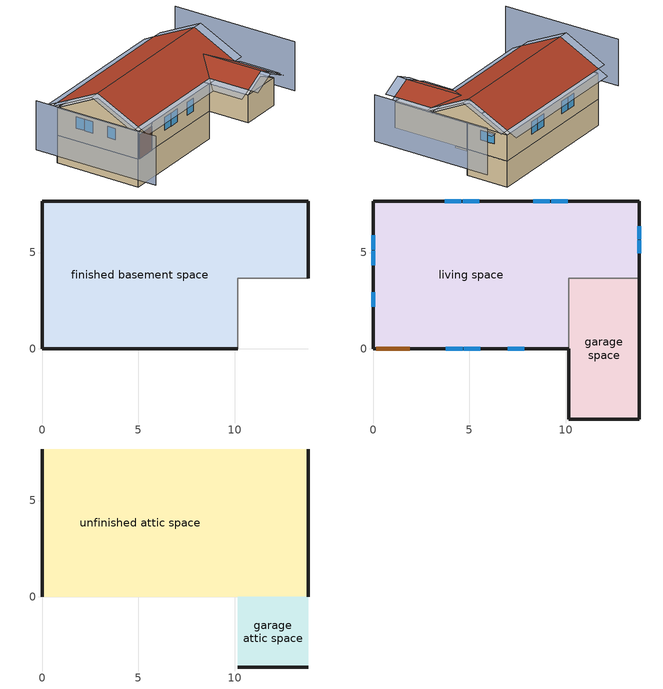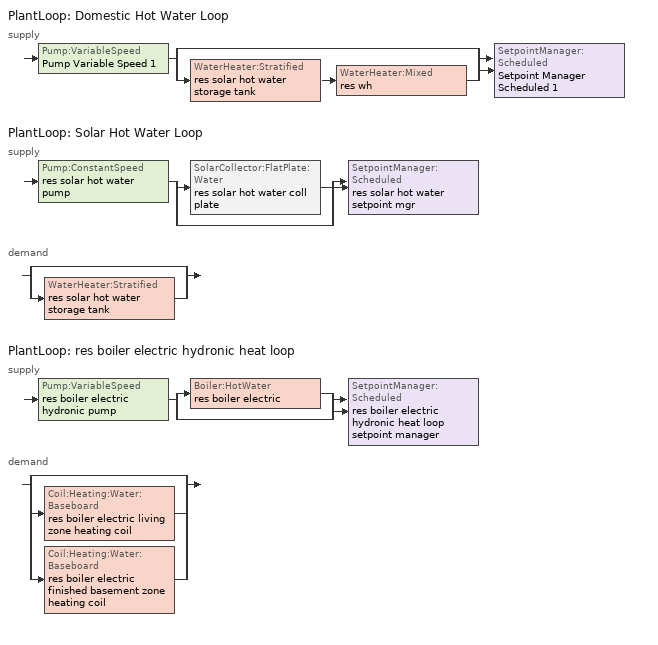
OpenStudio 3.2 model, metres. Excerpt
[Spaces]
finished basement space
 floor foundation (FloorFndGrndFinB): 0,0 0,7.68 13.83,7.68 13.83,3.66 10.17,3.66 10.17,0 z-2.44
 wall foundation (WallFndGrndFinB): 13.83,3.66 13.83,7.68 0,7.68 0,0 10.17,0 z-2.44:0
 wall adiabatic (WallFndGrndFinB): 10.17,0 10.17,3.66 13.83,3.66 z-2.44:0
garage space
 floor foundation (FloorFndGrndUnfinSlab): 10.17,-3.66 10.17,3.66 13.83,3.66 13.83,-3.66 z0
 wall outside (WallExtUninsUnfin): 10.17,0 10.17,-3.66 13.83,-3.66 13.83,3.66 z0:2.44
 wall to living space (WallIntFinInsUnfin Reversed): 13.83,3.66 10.17,3.66 10.17,0 z0:2.44
living space
 floor to finished basement space (FloorFinUninsFin): 0,0 0,7.68 13.83,7.68 13.83,3.66 10.17,3.66 10.17,0 z0
 wall outside (WallExtInsFin): 13.83,3.66 13.83,7.68 0,7.68 0,0 0.13,0 1.92,0 10.17,0 z0:2.44
 window (WindowConstruction): 3.78,0 4.64,0 / 4.7,0 5.56,0 / 6.99,0 7.85,0 z0.98:2.13; 10.12,7.68 9.25,7.68 / 9.19,7.68 8.32,7.68 / 5.51,7.68 4.64,7.68 / 4.58,7.68 3.71,7.68 z0.97:2.13; 0,5.9 0,5.15 / 0,5.09 0,4.34 / 0,2.94 0,2.19 z1.13:2.13; 13.83,4.98 13.83,5.64 / 13.83,5.7 13.83,6.37 z1.25:2.13
 door (Door): 0.15,0 1.89,0 z0:2.13
unfinished attic space
 floor to garage space (FloorUnfinUninsUnfin): 13.83,3.66 13.83,0 10.17,0 10.17,3.66 z2.44
 floor to living space (FloorFinInsUnfinAttic): 13.83,7.68 13.83,3.66 10.17,3.66 10.17,0 0,0 0,7.68 z2.44
 wall outside (WallExtUninsUnfin): 0,3.84,4.36 0,7.68,2.44 0,0,2.44; 13.83,3.84,4.36 13.83,0,2.44 13.83,7.68,2.44
 roof outside (RoofUnfinInsExt): 0,3.84,4.82 13.83,3.84,4.82 13.83,7.68,2.9 0,7.68,2.9; 0,3.84,4.82 0,0,2.9 10.17,0,2.9 12,1.83,3.81 13.83,0,2.9 13.83,3.84,4.82
garage attic space
 floor to garage space (FloorUnfinUninsUnfin): 10.17,-3.66 10.17,0 13.83,0 13.83,-3.66 z2.44
 wall outside (WallExtUninsUnfin): 10.17,-3.66,2.44 13.83,-3.66,2.44 12,-3.66,3.35
 roof outside (RoofUnfinUninsExt): 10.17,0,2.9 10.17,-3.66,2.9 12,-3.66,3.81 12,1.83,3.81; 13.83,0,2.9 12,1.83,3.81 12,-3.66,3.81 13.83,-3.66,2.9
shading: -3.05,7.68 -3.05,-3.66 / 16.88,-3.66 16.88,7.68 z0:4.36; -0.91,3.84,4.82 -0.91,0,2.9 0,0,2.9 0,3.84,4.82; 0,-0.91,2.44 10.17,-0.91,2.44 10.17,0,2.9 0,0,2.9; 14.75,0,2.9 14.75,3.84,4.82 13.83,3.84,4.82 13.83,0,2.9; 14.75,-3.66,2.44 14.75,0,2.44 13.83,0,2.9 13.83,-3.66,2.9; 12,-4.57,3.81 13.83,-4.57,2.9 13.83,-3.66,2.9 12,-3.66,3.81; -0.91,7.68,2.9 -0.91,3.84,4.82 0,3.84,4.82 0,7.68,2.9; 14.75,3.84,4.82 14.75,7.68,2.9 13.83,7.68,2.9 13.83,3.84,4.82; 13.83,8.6,2.44 0,8.6,2.44 0,7.68,2.9 13.83,7.68,2.9; 9.26,0,2.44 9.26,-3.66,2.44 10.17,-3.66,2.9 10.17,0,2.9; 10.17,-4.57,2.9 12,-4.57,3.81 12,-3.66,3.81 10.17,-3.66,2.9; 13.83,6.52 13.83,5.55 14.44,5.55 14.44,6.52 z2.29; 13.83,5.79 13.83,4.82 14.44,4.82 14.44,5.79 z2.29; 0,2.03 0,3.09 -0.61,3.09 -0.61,2.03 z2.29; 0,4.19 0,5.24 -0.61,5.24 -0.61,4.19 z2.29; 3.56,7.68 4.73,7.68 4.73,8.29 3.56,8.29 z2.29; 0,5 0,6.06 -0.61,6.06 -0.61,5 z2.29; 4.49,7.68 5.66,7.68 5.66,8.29 4.49,8.29 z2.29; 9.1,7.68 10.27,7.68 10.27,8.29 9.1,8.29 z2.29; 8.17,7.68 9.34,7.68 9.34,8.29 8.17,8.29 z2.29; 8.01,0 6.84,0 6.84,-0.61 8.01,-0.61 z2.29; 5.72,0 4.55,0 4.55,-0.61 5.72,-0.61 z2.29; 4.79,0 3.63,0 3.63,-0.61 4.79,-0.61 z2.29
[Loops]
PlantLoop 'Domestic Hot Water Loop'
 supply: Pump:VariableSpeed 'Pump Variable Speed 1' > split
  | bypass
  | WaterHeater:Stratified 'res solar hot water storage tank' > WaterHeater:Mixed 'res wh'
  join > SetpointManager:Scheduled 'Setpoint Manager Scheduled 1'
PlantLoop 'Solar Hot Water Loop'
 supply: Pump:ConstantSpeed 'res solar hot water pump' > split
  | SolarCollector:FlatPlate:Water 'res solar hot water coll plate'
  | bypass
  join > SetpointManager:Scheduled 'res solar hot water setpoint mgr'
 demand: split
  | bypass
  | WaterHeater:Stratified 'res solar hot water storage tank'
PlantLoop 'res boiler electric hydronic heat loop'
 supply: Pump:VariableSpeed 'res boiler electric hydronic pump' > split
  | Boiler:HotWater 'res boiler electric'
  | bypass
  join > SetpointManager:Scheduled 'res boiler electric hydronic heat loop setpoint manager'
 demand: split
  | bypass
  | Coil:Heating:Water:Baseboard 'res boiler electric living zone heating coil'
  | Coil:Heating:Water:Baseboard 'res boiler electric finished basement zone heating coil'
[Site]
Denver Intl Ap_CO_USA: Latitude {deg}=39.83; Longitude {deg}=-104.65; Time Zone {hr}=-7; Elevation {m}=1650; Terrain=Suburbs
[ClimateZones]
Climate Zone Institution Name 1=Building America; Climate Zone Document Year 1=0; Climate Zone Value 1=Cold
[Site:WaterMainsTemperature]
Calculation Method=Correlation; Annual Average Outdoor Air Temperature {C}=10.8753; Maximum Difference In Monthly Average Outdoor Air Temperatures {deltaC}=23.1524
[Site:GroundTemperature:Deep]
10.8753, 10.8753, 10.8753, 10.8753, 10.8753, 10.8753, 10.8753, 10.8753, 10.8753, 10.8753, 10.8753, 10.8753
[Building]
Building 1: North Axis {deg}=202.5; Standards Number of Stories=2; Standards Number of Above Ground Stories=1; Standards Building Type=singlefamilydetached; Standards Number of Living Units=1
[Material] Roughness=Rough
Name | Thickness {m} | Conductivity {W/m-K} | Density {kg/m3} | Specific Heat {J/kg-K} | Thermal Absorptance | Solar Absorptance | Visible Absorptance
Drywall 0.5 in. | 0.0127 | 0.160291 | 801 | 837.4 | 0.9 | 0.5 | 0.1
FloorUATrussandIns | 0.0889 | 0.0436674 | 50.7834 | 1165.1 | 0.9 | 0.5 | 0.9
FloorUAAdditionalCeilingIns | 0.12827 | 0.0411113 | 16.02 | 1046.75
Asphalt Shingles, Medium | 0.009525 | 0.162714 | 1121.4 | 1465.45 | 0.91 | 0.85 | 0.85
RoofSheathing | 0.01905 | 0.115458 | 512.64 | 1214.23 | 0.82 | 0.3 | 0.3
RoofUARoofIns | 0.18415 | 8.02397 | 37.0049 | 1207.88 | 0.91 | 0.85 | 0.91
FoundationExtVertIns | 0.051816 | 0.029427 | 32.04 | 1214.23
Concrete 8.0 in.; FootingMaterial | 0.2032 | 1.803125 | 2242.8 | 837.4 | 0.9
Concrete 4.0 in. | 0.1016 | 1.803125 | 2242.8 | 837.4 | 0.9
FloorFinStudAndAirFloor | 0.1397 | 0.557395 | 67.691 | 1210.98 | 0.9 | 0.5 | 0.9
Wood Floor | 0.015875 | 0.115458 | 544.68 | 1214.23
Floor Covering | 0.0127 | 0.0433444 | 54.468 | 1339.84 | 0.9 | 0.9
FloorFinStudAndAirFloor 1 | 0.1397 | 0.606274 | 67.691 | 1210.98 | 0.82 | 0.3 | 0.3
Vinyl, Light | 0.009525 | 0.089435 | 177.822 | 1046.75 | 0.9 | 0.3 | 0.3
WallSheathing | 0.0127 | 0.115458 | 512.64 | 1214.23 | 0.82 | 0.3 | 0.3
WallSplineLayerOuter | 0.0127 | 0.0451653 | 147.0636 | 1214.23 | 0.9 | 0.3 | 0.9
WallIns | 0.066675 | 0.0387697 | 107.0136 | 1214.23 | 0.9 | 0.3 | 0.9
WallIntSheathing | 0.011176 | 0.115458 | 512.64 | 1214.23 | 0.82 | 0.3 | 0.3
WallSplineLayerOuter 1 | 0.0127 | 0.0456522 | 147.0636 | 1214.23 | 0.82 | 0.3 | 0.82
WallIns 1 | 0.066675 | 0.0391876 | 107.0136 | 1214.23 | 0.82 | 0.3 | 0.82
WallStudAndCavity | 0.0889 | 0.393744 | 83.0341 | 1211.67 | 0.9 | 0.3 | 0.9
WallStudAndCavity 1 | 0.0889 | 0.397942 | 83.0341 | 1211.67 | 0.82 | 0.3 | 0.3
res furniture material finished basement space | 0.1524 | 0.115458 | 640.8 | 1214.23 | 0.9 | 0.6 | 0.1
DoorMaterial | 0.04445 | 0.0612267 | 512.64 | 1214.23 | 0.82 | 0.3 | 0.3
[Construction]
FloorFinInsUnfinAttic: Drywall 0.5 in., FloorUATrussandIns, FloorUAAdditionalCeilingIns
RoofUnfinInsExt; RoofUnfinUninsExt: Asphalt Shingles, Medium, RoofSheathing, RoofUARoofIns
WallFndGrndFinB: Concrete 8.0 in., Drywall 0.5 in.
FloorFndGrndFinB; FloorFndGrndUnfinSlab: Concrete 4.0 in.
FootingConstruction: FootingMaterial
FloorFinUninsFin: Drywall 0.5 in., FloorFinStudAndAirFloor, RoofSheathing, Wood Floor, Floor Covering
FloorUnfinUninsUnfin: FloorFinStudAndAirFloor 1, RoofSheathing
WallExtInsFin: Vinyl, Light, WallSheathing, WallSplineLayerOuter, WallIns, WallSplineLayerOuter, WallIntSheathing, Drywall 0.5 in.
WallIntFinInsUnfin Reversed: WallIntSheathing, WallSplineLayerOuter 1, WallIns 1, WallSplineLayerOuter 1, WallSheathing
WallExtUninsUnfin: Vinyl, Light, WallSheathing, WallStudAndCavity
WallIntFinUninsFin: WallStudAndCavity 1, Drywall 0.5 in.
res furniture construction finished basement space; res furniture construction living space; res furniture construction garage space: res furniture material finished basement space
WindowConstruction: WindowMaterial
Door: DoorMaterial
[WindowMaterial:Shade]
CoolingShade: Solar Transmittance=0.999; Solar Reflectance=0.00099; Visible Transmittance=0.999; Visible Reflectance=0.00099; Thermal Hemispherical Emissivity=1e-05; Thermal Transmittance=0.999; Thickness {m}=0.0001; Conductivity {W/m-K}=10000; Shade to Glass Distance {m}=0.001; Top Opening Multiplier=0; Bottom Opening Multiplier=0; Left-Side Opening Multiplier=0; Right-Side Opening Multiplier=0; Airflow Permeability=0
[WindowMaterial:SimpleGlazingSystem]
WindowMaterial: U-Factor {W/m2-K}=2.10086; Solar Heat Gain Coefficient=0.21
[ThermalZone] Use Ideal Air Loads=No
Name | Thermostat
living zone | living zone temperature setpoint
garage zone; unfinished attic zone
finished basement zone | finished basement zone temperature setpoint
[Sizing:Zone] Zone Cooling Design Supply Air Temperature Input Method=SupplyAirTemperature; Zone Cooling Design Supply Air Temperature {C}=14; Zone Cooling Design Supply Air Temperature Difference {deltaC}=11.11; Zone Heating Design Supply Air Temperature Input Method=SupplyAirTemperature; Zone Heating Design Supply Air Temperature {C}=40; Zone Heating Design Supply Air Temperature Difference {deltaC}=11.11; Zone Cooling Design Supply Air Humidity Ratio {kg-H2O/kg-air}=0.0085; Zone Heating Design Supply Air Humidity Ratio {kg-H2O/kg-air}=0.008; Cooling Design Air Flow Method=DesignDay; Heating Design Air Flow Method=DesignDay; Account for Dedicated Outdoor Air System=No; Dedicated Outdoor Air System Control Strategy=NeutralSupplyAir; Dedicated Outdoor Air Low Setpoint Temperature for Design {C}=autosize; Dedicated Outdoor Air High Setpoint Temperature for Design {C}=autosize
living zone; garage zone; unfinished attic zone; finished basement zone
[Zone equipment]
living zone: res boiler electric living zone convective water, res room ac zone ptac
finished basement zone: res boiler electric finished basement zone convective water, res room ac zone ptac 1
[Space]
Name | Space Type | Thermal Zone | Building Unit
garage space | Space Type 1 | garage zone
living space | Space Type 2 | living zone | unit 1
unfinished attic space | Space Type 3 | unfinished attic zone
finished basement space | Space Type 4 | finished basement zone | unit 1
garage attic space | Space Type 5 | garage zone
[SpaceType]
Name | Standards Space Type
Space Type 1 | garage
Space Type 2 | living
Space Type 3 | unfinished attic
Space Type 4 | finished basement
Space Type 5 | garage attic
[BuildingUnit]
unit 1: Building Unit Type=Residential
[External:File]
8760.csv: File=8760.csv
[People:Definition] Number of People Calculation Method=People; Number of People {people}=1.32; Fraction Radiant=0.319734; Sensible Heat Fraction=0.573; Carbon Dioxide Generation Rate {m3/s-W}=0; Enable ASHRAE 55 Comfort Warnings=No; Mean Radiant Temperature Calculation Type=ZoneAveraged
res occupants|finished basement space; res occupants|living space
[People] Number of People Schedule=occupants; Activity Level Schedule=res occupants activity schedule; Multiplier=1
Name | People Definition | Space or SpaceType
res occupants|finished basement space | res occupants|finished basement space | finished basement space
res occupants|living space | res occupants|living space | living space
[Foundation:Kiva] Wall Height Above Grade {m}=0.2032; Wall Depth Below Slab {m}=0.2032
Name | Exterior Vertical Insulation Material | Exterior Vertical Insulation Depth {m} | Footing Wall Construction
Foundation Kiva 1 | FoundationExtVertIns | 2.4384
Foundation Kiva 2 |  |  | FootingConstruction
[Foundation:Kiva:Settings]
Soil Conductivity {W/m-K}=1.731; Soil Density {kg/m3}=1842.3; Soil Specific Heat {J/kg-K}=418.7; Ground Solar Absorptivity=0.9; Ground Thermal Absorptivity=0.9; Ground Surface Roughness {m}=0.03; Far-Field Width {m}=40; Deep-Ground Boundary Condition=ZeroFlux; Deep-Ground Depth {m}=40; Minimum Cell Dimension {m}=0.02; Maximum Cell Growth Coefficient=1.5; Simulation Timestep=Hourly
[SurfaceProperty:ExposedFoundationPerimeter] Exposed Perimeter Calculation Method=TotalExposedPerimeter
Name | Total Exposed Perimeter {m}
Surface 20 | 35.7156
Surface 1 | 14.6304
[InternalMass:Definition] Design Level Calculation Method=SurfaceArea
Name | Construction | Surface Area {m2}
finished basement space Partition; living space Partition | WallIntFinUninsFin | 92.903
res furniture mass finished basement space | res furniture construction finished basement space | 37.1612
res furniture mass living space | res furniture construction living space | 37.1612
res furniture mass garage space | res furniture construction garage space | 2.67561
[InternalMass] Multiplier=1
Name | Internal Mass Definition | Space or SpaceType
finished basement space Partition | finished basement space Partition | finished basement space
living space Partition | living space Partition | living space
res furniture mass finished basement space | res furniture mass finished basement space | finished basement space
res furniture mass living space | res furniture mass living space | living space
res furniture mass garage space | res furniture mass garage space | garage space
[ShadingControl]
WindowShadingControl: Shading Type=InteriorShade; Shading Device Material=CoolingShade; Shading Control Type=OnIfScheduleAllows; Schedule=Window shading schedule; Shading Control Is Scheduled=Yes; Multiple Surface Control Type=Sequential; Sub Surface Name 1=Surface 10 - Window 2; Sub Surface Name 2=Surface 10 - Window 1; Sub Surface Name 3=Surface 8 - Window 3; Sub Surface Name 4=Surface 8 - Window 2; Sub Surface Name 5=Surface 9 - Window 4; Sub Surface Name 6=Surface 8 - Window 1; Sub Surface Name 7=Surface 9 - Window 3; Sub Surface Name 8=Surface 9 - Window 1; Sub Surface Name 9=Surface 9 - Window 2; Sub Surface Name 10=Surface 13 - Window 3; Sub Surface Name 11=Surface 13 - Window 2; Sub Surface Name 12=Surface 13 - Window 1
[PlantLoop] Load Distribution Scheme=Optimal
Name | Glycol Concentration | Maximum Loop Flow Rate {m3/s} | Plant Loop Volume {m3} | Fluid Type | Maximum Loop Temperature {C} | Minimum Loop Temperature {C} | Minimum Loop Flow Rate {m3/s} | Plant Equipment Operation Heating Load Schedule
Domestic Hot Water Loop | 0 | 0.01 | 0.003
Solar Hot Water Loop | 50 |  | Autocalculate | PropyleneGlycol | 100 | 0 | 0 | Always On Discrete
res boiler electric hydronic heat loop | 0 |  | Autocalculate | Water | 100 | 0 | 0
[Sizing:Plant] Loop Type=Heating; Sizing Option=NonCoincident; Zone Timesteps in Averaging Window=1; Coincident Sizing Factor Mode=None
Name | Design Loop Exit Temperature {C} | Loop Design Temperature Difference {deltaC}
Domestic Hot Water Loop; Solar Hot Water Loop | 51.6667 | 5.55556
res boiler electric hydronic heat loop | 82.2222 | 11.1111
[Pump:VariableSpeed] Fraction of Motor Inefficiencies to Fluid Stream=0; Coefficient 1 of the Part Load Performance Curve=0; Coefficient 2 of the Part Load Performance Curve=1; Coefficient 3 of the Part Load Performance Curve=0; Coefficient 4 of the Part Load Performance Curve=0; Pump Control Type=Intermittent; Skin Loss Radiative Fraction=0.5; Design Power Sizing Method=PowerPerFlowPerPressure; Design Electric Power per Unit Flow Rate {W/(m3/s)}=348701.1; Design Shaft Power per Unit Flow Rate per Unit Head {W-s/m3-Pa}=1.28205; Design Minimum Flow Rate Fraction=0
Name | Rated Flow Rate {m3/s} | Rated Pump Head {Pa} | Rated Power Consumption {W} | Motor Efficiency
Pump Variable Speed 1 | 0.01 | 1 | 0 | 1
res boiler electric hydronic pump | 0.000630902 | 20000 |  | 0.9
[SetpointManager:Scheduled] Control Variable=Temperature
Name | Schedule
Setpoint Manager Scheduled 1; res solar hot water setpoint mgr | dhw temp
res boiler electric hydronic heat loop setpoint manager | res boiler electric hydronic heat supply setpoint
[WaterHeater:Mixed]
res wh: Tank Volume {m3}=0.00378541; Setpoint Temperature Schedule=WH Setpoint Temp; Deadband Temperature Difference {deltaC}=0; Maximum Temperature Limit {C}=99; Heater Control Type=Modulate; Heater Maximum Capacity {W}=2.93071e+10; Heater Minimum Capacity {W}=0; Heater Fuel Type=Propane; Heater Thermal Efficiency=0.7544; Off Cycle Parasitic Fuel Consumption Rate {W}=7.382; Off Cycle Parasitic Fuel Type=Electricity; Off Cycle Parasitic Heat Fraction to Tank=0; On Cycle Parasitic Fuel Consumption Rate {W}=7.382; On Cycle Parasitic Fuel Type=Electricity; On Cycle Parasitic Heat Fraction to Tank=0; Ambient Temperature Indicator=ThermalZone; Ambient Temperature Thermal Zone=finished basement zone; Off Cycle Loss Coefficient to Ambient Temperature {W/K}=0; Off Cycle Loss Fraction to Thermal Zone=1; On Cycle Loss Coefficient to Ambient Temperature {W/K}=0; On Cycle Loss Fraction to Thermal Zone=1; Use Side Effectiveness=1; Source Side Effectiveness=1; Use Side Design Flow Rate {m3/s}=autosize; Source Side Design Flow Rate {m3/s}=autosize; Indirect Water Heating Recovery Time {hr}=1.5; Source Side Flow Control Mode=IndirectHeatPrimarySetpoint
[WaterHeater:Sizing] Design Mode=PeakDraw; Time Storage Can Meet Peak Draw {hr}=0.538503; Time for Tank Recovery {hr}=0; Nominal Tank Volume for Autosizing Plant Connections {m3}=1
res wh; res solar hot water storage tank
[Pump:ConstantSpeed]
res solar hot water pump: Rated Flow Rate {m3/s}=5.68724e-05; Rated Pump Head {Pa}=90000; Rated Power Consumption {W}=32; Motor Efficiency=0.3; Fraction of Motor Inefficiencies to Fluid Stream=0.2; Pump Control Type=Intermittent; Design Power Sizing Method=PowerPerFlowPerPressure; Design Electric Power per Unit Flow Rate {W/(m3/s)}=348701.1; Design Shaft Power per Unit Flow Rate per Unit Head {W-s/m3-Pa}=1.28205
[SolarCollector:FlatPlate:Water]
res solar hot water coll plate: SolarCollectorPerformance=res solar hot water coll perf; Surface=res solar hot water shading surface; Maximum Flow Rate {m3/s}=5.68724e-05
[SolarCollectorPerformance:FlatPlate]
res solar hot water coll perf: Gross Area {m2}=3.71612; Test Fluid=Water; Test Flow Rate {m3/s}=5.68724e-05; Test Correlation Type=Inlet; Coefficient 1 of Efficiency Equation=0.77; Coefficient 2 of Efficiency Equation {W/m2-K}=-4.50265; Coefficient 2 of Incident Angle Modifier=-0.1; Coefficient 3 of Incident Angle Modifier=-0.0055
[WaterHeater:Stratified]
res solar hot water storage tank: Tank Volume {m3}=0.227125; Tank Height {m}=0.114628; Tank Shape=VerticalCylinder; Tank Perimeter {m}=0.120038; Maximum Temperature Limit {C}=99; Heater Priority Control=MasterSlave; Heater 1 Setpoint Temperature Schedule=WH Setpoint Temp; Heater 1 Deadband Temperature Difference {deltaC}=2; Heater 1 Capacity {W}=0; Heater 1 Height {m}=0; Heater 2 Setpoint Temperature Schedule=WH Setpoint Temp; Heater 2 Deadband Temperature Difference {deltaC}=5; Heater 2 Capacity {W}=0; Heater 2 Height {m}=0; Heater Fuel Type=Electricity; Heater Thermal Efficiency=1; Off Cycle Parasitic Fuel Consumption Rate {W}=10; Off Cycle Parasitic Fuel Type=Electricity; Off Cycle Parasitic Heat Fraction to Tank=0; Off Cycle Parasitic Height {m}=0; On Cycle Parasitic Fuel Consumption Rate {W}=10; On Cycle Parasitic Fuel Type=Electricity; On Cycle Parasitic Heat Fraction to Tank=0; On Cycle Parasitic Height {m}=0; Ambient Temperature Indicator=ThermalZone; Ambient Temperature Thermal Zone=living zone; Uniform Skin Loss Coefficient per Unit Area to Ambient Temperature {W/m2-K}=0.5678; Skin Loss Fraction to Zone=1; Off Cycle Flue Loss Coefficient to Ambient Temperature {W/K}=0; Off Cycle Flue Loss Fraction to Zone=1; Use Side Effectiveness=1; Use Side Inlet Height {m}=0; Use Side Outlet Height {m}=0.114628; Source Side Effectiveness=0.7; Source Side Inlet Height {m}=0.0382094; Source Side Outlet Height {m}=0; Inlet Mode=Fixed; Use Side Design Flow Rate {m3/s}=0.00377911; Source Side Design Flow Rate {m3/s}=5.68724e-05; Indirect Water Heating Recovery Time {hr}=1.5; Number of Nodes=8; Additional Destratification Conductivity {W/m-K}=0; Node 1 Additional Loss Coefficient {W/m2-K}=0; Node 2 Additional Loss Coefficient {W/m2-K}=0; Node 3 Additional Loss Coefficient {W/m2-K}=0; Node 4 Additional Loss Coefficient {W/m2-K}=0; Node 5 Additional Loss Coefficient {W/m2-K}=0; Node 6 Additional Loss Coefficient {W/m2-K}=0; Node 7 Additional Loss Coefficient {W/m2-K}=0; Node 8 Additional Loss Coefficient {W/m2-K}=0; Node 9 Additional Loss Coefficient {W/m2-K}=0; Node 10 Additional Loss Coefficient {W/m2-K}=0; Node 11 Additional Loss Coefficient {W/m2-K}=0; Node 12 Additional Loss Coefficient {W/m2-K}=0; Source Side Flow Control Mode=IndirectHeatPrimarySetpoint
[AvailabilityManager:DifferentialThermostat]
res solar hot water useful energy: Temperature Difference On Limit {deltaC}=0; Temperature Difference Off Limit {deltaC}=0
[EnergyManagementSystem:Sensor]
Name | Output Variable or Output Meter Index Key | Output Variable or Output Meter
res_boiler_electric_hydronic_pump_s | res boiler electric hydronic pump | Pump Electricity Energy
res_nv_pb_s |  | Site Outdoor Air Barometric Pressure
res_af_vw_s |  | Site Wind Speed
res_nv_wt_s |  | Site Outdoor Air Humidity Ratio
res_af_1_tin_s | living zone | Zone Mean Air Temperature
res_af_1_tt_s | living zone | Zone Outdoor Air Drybulb Temperature
res_nv_1_nva_s | res nv_1 avail schedule | Schedule Value
res_nv_1_sp_s | res nv_1 temp schedule | Schedule Value
res_infil_1_range_sch_s | res mv_1 range exhaust schedule | Schedule Value
res_infil_1_bath_sch_s | res mv_1 bath exhaust schedule | Schedule Value
res_infil_1_wh_sch_s | Always On Discrete | Schedule Value
[Boiler:HotWater]
res boiler electric: Fuel Type=Electricity; Nominal Capacity {W}=29307.1; Nominal Thermal Efficiency=0.8; Efficiency Curve Temperature Evaluation Variable=LeavingBoiler; Normalized Boiler Efficiency Curve=NonCondensingBoilerEff; Minimum Part Load Ratio=0; Maximum Part Load Ratio=1; Optimum Part Load Ratio=1; Water Outlet Upper Temperature Limit {C}=99.9; Boiler Flow Mode=LeavingSetpointModulated; Parasitic Electric Load {W}=0; Sizing Factor=1
[Coil:Heating:Water:Baseboard] Heating Design Capacity Method=HeatingDesignCapacity; Heating Design Capacity {W}=29307.1; Heating Design Capacity Per Floor Area {W/m2}=0; Fraction of Autosized Heating Design Capacity=0.8; U-Factor Times Area Value {W/K}=2110.11; Maximum Water Flow Rate {m3/s}=0.00126249; Convergence Tolerance=0.001
res boiler electric living zone heating coil; res boiler electric finished basement zone heating coil
[ZoneHVAC:Baseboard:Convective:Water] Availability Schedule=Always On Discrete
Name | Heating Coil
res boiler electric living zone convective water | res boiler electric living zone heating coil
res boiler electric finished basement zone convective water | res boiler electric finished basement zone heating coil
[EnergyManagementSystem:Program]
res_boiler_electric_pumps_program: Set unit_1_pumps_h = res_boiler_electric_hydronic_pump_s
res_nv_1_program: Set Tdiff = res_af_1_tin_s-res_af_1_tt_s; Set dT = (@Abs Tdiff); Set pt = (@RhFnTdbWPb res_af_1_tt_s res_nv_wt_s res_nv_pb_s); Set NVA = 4138.469352587256; Set Cs = 8.963020389461627e-05; Set Cw = 6.158219665777789e-05; Set MNV = 1.2585265151999987; Set MHR = 0.0115; Set MRH = 0.7; Set temp1 = (res_nv_1_nva_s*NVA); Set SGNV = temp1*((((Cs*dT)+(Cw*(res_af_vw_s^2)))^0.5)/1000); If (res_nv_wt_s<MHR) && (pt<MRH) && (res_af_1_tin_s>res_nv_1_sp_s); Set temp2 = (res_af_1_tin_s-res_nv_1_sp_s); Set NVadj1 = temp2/(res_af_1_tin_s-res_af_1_tt_s); Set NVadj2 = (@Min NVadj1 1); Set NVadj3 = (@Max NVadj2 0); Set NVadj = SGNV*NVadj3; Set res_nv_1_flow_act = (@Min NVadj MNV); Else; Set res_nv_1_flow_act = 0; EndIf
res_infil_1_program: Set p_m = 0.14; Set p_s = 0.22; Set s_m = 270; Set s_s = 370; Set z_m = 9.99744; Set z_s = 2.4384; Set f_t = (((s_m/z_m)^p_m)*((z_s/s_s)^p_s)); Set Tdiff = res_af_1_tin_s-res_af_1_tt_s; Set dT = @Abs Tdiff; Set c = 0.0348; Set Cs = 0.0471; Set Cw = 0.1406; Set n = 0.67; Set sft = (f_t*0.5); Set temp1 = ((c*Cw)*((sft*res_af_vw_s)^(2*n)))^2; Set Qn = (((c*Cs*(dT^n))^2)+temp1)^0.5; Set Tdiff = res_af_1_tin_s-res_af_1_tt_s; Set dT = @Abs Tdiff; Set QWHV = res_infil_1_wh_sch_s*0.0236; Set Qrange = res_infil_1_range_sch_s*0.0472; Set Qdryer = 0.0; Set Qbath = res_infil_1_bath_sch_s*0.0472; Set QhpwhOut = 0; Set QhpwhIn = 0; Set QductsOut = 0; Set QductsIn = 0; Set Qout = QWHV+Qrange+Qbath+Qdryer+QhpwhOut+QductsOut; Set Qin = QhpwhIn+QductsIn; Set Qu = (@Abs (Qout-Qin)); Set Qb = (@Min Qout Qin); Set faneff_wh = 0.9438948864000002; Set res_infil_1_house_fan_act = (QWHV*300)/faneff_wh*1; Set faneff_sp = 0.4719474432000001; Set res_infil_1_range_fan_act = (Qrange*300)/faneff_sp; Set res_infil_1_bath_fan_act = (Qbath*300)/faneff_sp; Set Q_acctd_for_elsewhere = QhpwhOut+QhpwhIn+QductsOut+QductsIn; Set res_infil_1_flow_act = (((Qu^2)+(Qn^2))^0.5)-Q_acctd_for_elsewhere; Set res_infil_1_flow_act = (@Max res_infil_1_flow_act 0)
[EnergyManagementSystem:OutputVariable]
res boiler electric htg pump:Pumps:Electricity: EMS Variable=unit_1_pumps_h; Type of Data in Variable=Summed; Update Frequency=SystemTimestep; EMS Program or Subroutine=res_boiler_electric_pumps_program; Units=J
[EnergyManagementSystem:ProgramCallingManager]
res boiler electric pump program calling manager: EndOfSystemTimestepBeforeHVACReporting; res_boiler_electric_pumps_program
res af_1 program calling manager: BeginTimestepBeforePredictor; res_infil_1_program; res_nv_1_program
[Coil:Cooling:DX:SingleSpeed] Availability Schedule=Always On Discrete; Rated Sensible Heat Ratio=0.65; Rated COP {W/W}=2.46644; Rated Evaporator Fan Power Per Volume Flow Rate {W/(m3/s)}=773.3; Total Cooling Capacity Function of Temperature Curve=RoomAC-Cap-fT; Total Cooling Capacity Function of Flow Fraction Curve=RoomAC-Cap-fFF; Energy Input Ratio Function of Temperature Curve=RoomAC-EIR-fT; Energy Input Ratio Function of Flow Fraction Curve=RoomAC-EIR-fFF; Part Load Fraction Correlation Curve=RoomAC-PLF-fPLR; Minimum Outdoor Dry-Bulb Temperature for Compressor Operation {C}=-25; Condenser Type=AirCooled; Evaporative Condenser Effectiveness=0.9; Evaporative Condenser Air Flow Rate {m3/s}=Autosize; Evaporative Condenser Pump Rated Power Consumption {W}=Autosize; Crankcase Heater Capacity {W}=0; Maximum Outdoor Dry-Bulb Temperature for Crankcase Heater Operation {C}=10; Basin Heater Capacity {W/K}=0; Basin Heater Setpoint Temperature {C}=2
Name | Rated Total Cooling Capacity {W} | Rated Air Flow Rate {m3/s}
res room ac cooling coil | 7826.92 | 0.327706
res room ac cooling coil 1 | 2723.64 | 0.114036
[Fan:OnOff] Availability Schedule=Always On Discrete; Fan Total Efficiency=1; Pressure Rise {Pa}=0; Motor Efficiency=1; Motor In Airstream Fraction=0
Name | Maximum Flow Rate {m3/s} | Fan Power Ratio Function of Speed Ratio Curve | Fan Efficiency Ratio Function of Speed Ratio Curve
res room ac living zone clg supply fan | 0.367619 | Fan On Off Power Curve | Fan On Off Efficiency Curve
res room ac finished basement zone clg supply fan | 0.127925 | Fan On Off Power Curve 1 | Fan On Off Efficiency Curve 1
[Coil:Heating:Electric] Availability Schedule=Always Off Discrete; Nominal Capacity {W}=0
res room ac always off heating coil; res room ac always off heating coil 1
[ZoneHVAC:PackagedTerminalAirConditioner] Availability Schedule=Always On Discrete; Supply Air Flow Rate During Heating Operation {m3/s}=1e-05; Supply Air Flow Rate When No Cooling or Heating is Needed {m3/s}=0; Outdoor Air Flow Rate During Cooling Operation {m3/s}=0; Outdoor Air Flow Rate During Heating Operation {m3/s}=0; Outdoor Air Flow Rate When No Cooling or Heating is Needed {m3/s}=0; Fan Placement=DrawThrough; Supply Air Fan Operating Mode Schedule=Always Off Discrete
Name | Supply Air Flow Rate During Cooling Operation {m3/s} | Supply Air Fan | Heating Coil | Cooling Coil
res room ac zone ptac | 0.367619 | res room ac living zone clg supply fan | res room ac always off heating coil | res room ac cooling coil
res room ac zone ptac 1 | 0.127925 | res room ac finished basement zone clg supply fan | res room ac always off heating coil 1 | res room ac cooling coil 1
[ThermostatSetpoint:DualSetpoint] Heating Setpoint Temperature Schedule=res heating setpoint; Cooling Setpoint Temperature Schedule=res cooling setpoint
finished basement zone temperature setpoint; living zone temperature setpoint
[ElectricEquipment:Definition] Design Level Calculation Method=EquipmentLevel
Name | Design Level {W} | Fraction Latent | Fraction Radiant | Fraction Lost
res refrig | 65.0889 | 0 | 0 | 0
res range electric | 35.8746 | 0.3 | 0.24 | 0.3
res misc plug loads|finished basement space; res misc plug loads|living space | 231.437 | 0.021 | 0.558 | 0.049
res infil_1 house fan; res infil_1 range fan; res infil_1 bath fan | 0 | 0 | 0 | 1
[ElectricEquipment]
Name | Electric Equipment Definition | Space or SpaceType | Schedule
res refrig | res refrig | living space | res refrig schedule
res range electric | res range electric | living space | cooking_range
res misc plug loads|finished basement space | res misc plug loads|finished basement space | finished basement space | plug_loads
res misc plug loads|living space | res misc plug loads|living space | living space | plug_loads
res infil_1 house fan | res infil_1 house fan | living space | Always On Discrete
res infil_1 range fan | res infil_1 range fan | living space | Always On Discrete
res infil_1 bath fan | res infil_1 bath fan | living space | Always On Discrete
[OtherEquipment:Definition]
res range gas: Design Level Calculation Method=EquipmentLevel; Design Level {W}=373.944; Fraction Latent=0.2; Fraction Radiant=0.18; Fraction Lost=0.5
[OtherEquipment]
res range gas: Other Equipment Definition=res range gas; Space or SpaceType=living space; Schedule=cooking_range; Fuel Type=NaturalGas
[Lights:Definition] Design Level Calculation Method=LightingLevel; Fraction Radiant=0.6; Fraction Visible=0.2; Return Air Fraction=0
Name | Lighting Level {W}
res lighting interior finished basement space; res lighting interior living space | 257.503
res lighting garage garage space | 22.6628
[Lights] Fraction Replaceable=1
Name | Lights Definition | Space or SpaceType | Schedule
res lighting interior finished basement space | res lighting interior finished basement space | finished basement space | lighting_interior
res lighting interior living space | res lighting interior living space | living space | lighting_interior
res lighting garage garage space | res lighting garage garage space | garage space | lighting_garage
[Exterior:Lights:Definition]
res lighting exterior: Design Level {W}=45.3257
[Exterior:Lights]
res lighting exterior: Exterior Lights Definition=res lighting exterior; Schedule=lighting_exterior
[SpaceInfiltration:EffectiveLeakageArea] Schedule=Always On Discrete
Name | Space or SpaceType | Effective Air Leakage Area {cm2} | Stack Coefficient | Wind Coefficient
res infil|garage attic space | garage attic space | 107.486 | 0.000201668 | 5.47603e-05
res infil|garage space | garage space | 107.486 | 0.000201668 | 5.47603e-05
res infil|unfinished attic space | unfinished attic space | 3539.16 | 0.000165275 | 3.43479e-05
[SpaceInfiltration:DesignFlowRate] Space or SpaceType=living space; Schedule=Always On Discrete; Design Flow Rate Calculation Method=Flow/Space; Design Flow Rate {m3/s}=0
res nv_1 flow; res infil_1 flow
[EnergyManagementSystem:Actuator]
Name | Actuated Component | Actuated Component Type | Actuated Component Control Type
res_nv_1_flow_act | res nv_1 flow | Zone Infiltration | Air Exchange Flow Rate
res_infil_1_house_fan_act | res infil_1 house fan | ElectricEquipment | Electricity Rate
res_infil_1_range_fan_act | res infil_1 range fan | ElectricEquipment | Electricity Rate
res_infil_1_bath_fan_act | res infil_1 bath fan | ElectricEquipment | Electricity Rate
res_infil_1_flow_act | res infil_1 flow | Zone Infiltration | Air Exchange Flow Rate
[Schedule:File] External File=8760.csv; Rows to Skip at Top=1; Number of Hours of Data=8760; Minutes per Item=60
Name | Column Number
occupants | 1
cooking_range | 2
lighting_interior | 4
lighting_garage | 6
lighting_exterior | 5
plug_loads | 3
[Schedule:Constant]
Name | Value
res occupants activity schedule | 112.539
dhw temp; WH Setpoint Temp | 51.6667
Always On Discrete | 1
res boiler electric hydronic heat supply setpoint | 82.2222
Always Off Discrete | 0
[Schedule:Ruleset]
Name | Default Day Schedule | Summer Design Day Schedule | Winter Design Day Schedule
Window shading schedule | Schedule Day 3
res heating setpoint | Schedule Day 6 | res heating setpoint summer design | res heating setpoint winter design
res cooling setpoint | Schedule Day 7 | res cooling setpoint summer design | res cooling setpoint winter design
res refrig schedule | Schedule Day 8 | res refrig schedule summer design | res refrig schedule winter design
res nv_1 temp schedule | Schedule Day 11
res nv_1 avail schedule | Schedule Day 12
res mv_1 range exhaust schedule | Schedule Day 15 | res mv_1 range exhaust schedule summer design | res mv_1 range exhaust schedule winter design
res mv_1 bath exhaust schedule | Schedule Day 16 | res mv_1 bath exhaust schedule summer design | res mv_1 bath exhaust schedule winter design
[Schedule:Day]
Schedule Day 3; Window shading schedule allday1; Window shading schedule allday2; Window shading schedule allday3; Window shading schedule allday4; Window shading schedule allday11; Window shading schedule allday12; Schedule Day 6; Schedule Day 7; Schedule Day 8; res refrig schedule winter design; Schedule Day 11; Schedule Day 12; Schedule Day 15; res mv_1 range exhaust schedule winter design; Schedule Day 16; res mv_1 bath exhaust schedule winter design: 24, 0, 0
Window shading schedule allday5; Window shading schedule allday6; Window shading schedule allday7; Window shading schedule allday8; Window shading schedule allday9; Window shading schedule allday10; res refrig schedule summer design; res mv_1 range exhaust schedule summer design; res mv_1 bath exhaust schedule summer design: 24, 0, 1
res heating setpoint allday1; res heating setpoint allday2; res heating setpoint allday3; res heating setpoint allday4; res heating setpoint allday5; res heating setpoint allday6; res heating setpoint allday7; res heating setpoint allday8; res heating setpoint allday9; res heating setpoint allday10; res heating setpoint allday11; res heating setpoint allday12: 24, 0, 21.6667
res heating setpoint winter design; res cooling setpoint winter design: 24, 0, 21.1111
res heating setpoint summer design; res cooling setpoint summer design; res nv_1 temp schedule allday1; res nv_1 temp schedule allday2; res nv_1 temp schedule allday3; res nv_1 temp schedule allday4; res nv_1 temp schedule allday11; res nv_1 temp schedule allday12: 24, 0, 23.8889
res cooling setpoint allday1; res cooling setpoint allday2; res cooling setpoint allday3; res cooling setpoint allday4; res cooling setpoint allday5; res cooling setpoint allday6; res cooling setpoint allday7; res cooling setpoint allday8; res cooling setpoint allday9; res cooling setpoint allday10; res cooling setpoint allday11; res cooling setpoint allday12: 24, 0, 24.4444
res refrig schedule allday1; res refrig schedule allday12: 1, 0, 0.610949, 2, 0, 0.595675, 3, 0, 0.580401, 4, 0, 0.565128, 6, 0, 0.549854, 7, 0, 0.580401, 8, 0, 0.610949, 10, 0, 0.626223, 12, 0, 0.610949, 15, 0, 0.641496, 16, 0, 0.626223, 17, 0, 0.672044, 18, 0, 0.733139, 19, 0, 0.763686, 20, 0, 0.733139, 21, 0, 0.717865, 22, 0, 0.702591, 23, 0, 0.672044, 24, 0, 0.626223
res refrig schedule allday2: 1, 0, 0.609489, 2, 0, 0.594252, 3, 0, 0.579015, 4, 0, 0.563777, 6, 0, 0.54854, 7, 0, 0.579015, 8, 0, 0.609489, 10, 0, 0.624726, 12, 0, 0.609489, 15, 0, 0.639964, 16, 0, 0.624726, 17, 0, 0.670438, 18, 0, 0.731387, 19, 0, 0.761861, 20, 0, 0.731387, 21, 0, 0.71615, 22, 0, 0.700912, 23, 0, 0.670438, 24, 0, 0.624726
res refrig schedule allday3; res refrig schedule allday4; res refrig schedule allday5: 1, 0, 0.791241, 2, 0, 0.77146, 3, 0, 0.751679, 4, 0, 0.731898, 6, 0, 0.712117, 7, 0, 0.751679, 8, 0, 0.791241, 10, 0, 0.811022, 12, 0, 0.791241, 15, 0, 0.830803, 16, 0, 0.811022, 17, 0, 0.870365, 18, 0, 0.949489, 19, 0, 0.989051, 20, 0, 0.949489, 21, 0, 0.929708, 22, 0, 0.909927, 23, 0, 0.870365, 24, 0, 0.811022
res refrig schedule allday6; res refrig schedule allday7; res refrig schedule allday8; res refrig schedule allday9: 1, 0, 0.8, 2, 0, 0.78, 3, 0, 0.76, 4, 0, 0.74, 6, 0, 0.72, 7, 0, 0.76, 8, 0, 0.8, 10, 0, 0.82, 12, 0, 0.8, 15, 0, 0.84, 16, 0, 0.82, 17, 0, 0.88, 18, 0, 0.96, 19, 0, 1, 20, 0, 0.96, 21, 0, 0.94, 22, 0, 0.92, 23, 0, 0.88, 24, 0, 0.82
res refrig schedule allday10: 1, 0, 0.679562, 2, 0, 0.662573, 3, 0, 0.645584, 4, 0, 0.628595, 6, 0, 0.611606, 7, 0, 0.645584, 8, 0, 0.679562, 10, 0, 0.696551, 12, 0, 0.679562, 15, 0, 0.71354, 16, 0, 0.696551, 17, 0, 0.747518, 18, 0, 0.815474, 19, 0, 0.849453, 20, 0, 0.815474, 21, 0, 0.798485, 22, 0, 0.781496, 23, 0, 0.747518, 24, 0, 0.696551
res refrig schedule allday11: 1, 0, 0.675182, 2, 0, 0.658303, 3, 0, 0.641423, 4, 0, 0.624544, 6, 0, 0.607664, 7, 0, 0.641423, 8, 0, 0.675182, 10, 0, 0.692062, 12, 0, 0.675182, 15, 0, 0.708942, 16, 0, 0.692062, 17, 0, 0.742701, 18, 0, 0.810219, 19, 0, 0.843978, 20, 0, 0.810219, 21, 0, 0.793339, 22, 0, 0.77646, 23, 0, 0.742701, 24, 0, 0.692062
res nv_1 temp schedule allday5; res nv_1 temp schedule allday6; res nv_1 temp schedule allday7; res nv_1 temp schedule allday8; res nv_1 temp schedule allday9; res nv_1 temp schedule allday10: 24, 0, 22.2222
res nv_1 availability schedule allday1 on; res nv_1 availability schedule allday1 on 1; res nv_1 availability schedule allday1 on 2; res nv_1 availability schedule allday1 on 3; res nv_1 availability schedule allday1 on 4; res nv_1 availability schedule allday1 on 5; res nv_1 availability schedule allday1 on 6; res nv_1 availability schedule allday1 on 7; res nv_1 availability schedule allday1 on 8; res nv_1 availability schedule allday1 on 9; res nv_1 availability schedule allday1 on 10; res nv_1 availability schedule allday1 on 11: 1, 0, 1, 2, 0, 1, 3, 0, 1, 4, 0, 1, 5, 0, 1, 6, 0, 1, 7, 0, 1, 8, 0, 1, 9, 0, 1, 10, 0, 1, 11, 0, 1, 12, 0, 1, 13, 0, 1, 14, 0, 1, 15, 0, 1, 16, 0, 1, 17, 0, 1, 18, 0, 1, 19, 0, 1, 20, 0, 1, 21, 0, 1, 22, 0, 1, 23, 0, 1, 24, 0, 1
res mv_1 range exhaust schedule allday1; res mv_1 range exhaust schedule allday2; res mv_1 range exhaust schedule allday3; res mv_1 range exhaust schedule allday4; res mv_1 range exhaust schedule allday5; res mv_1 range exhaust schedule allday6; res mv_1 range exhaust schedule allday7; res mv_1 range exhaust schedule allday8; res mv_1 range exhaust schedule allday9; res mv_1 range exhaust schedule allday10; res mv_1 range exhaust schedule allday11; res mv_1 range exhaust schedule allday12: 15, 0, 0, 16, 0, 1, 24, 0, 0
res mv_1 bath exhaust schedule allday1; res mv_1 bath exhaust schedule allday2; res mv_1 bath exhaust schedule allday3; res mv_1 bath exhaust schedule allday4; res mv_1 bath exhaust schedule allday5; res mv_1 bath exhaust schedule allday6; res mv_1 bath exhaust schedule allday7; res mv_1 bath exhaust schedule allday8; res mv_1 bath exhaust schedule allday9; res mv_1 bath exhaust schedule allday10; res mv_1 bath exhaust schedule allday11; res mv_1 bath exhaust schedule allday12: 4, 0, 0, 5, 0, 1, 24, 0, 0
[Schedule:Rule] Apply Monday=Yes; Apply Wednesday=Yes; Apply Friday=Yes; Date Specification Type=DateRange; Start Day=1
Name | Schedule Ruleset | Rule Order | Day Schedule | Apply Sunday | Apply Tuesday | Apply Thursday | Apply Saturday | Start Month | End Month | End Day
Window shading schedule allday rule1 | Window shading schedule | 11 | Window shading schedule allday1 | Yes | Yes | Yes | Yes | 1 | 1 | 31
Window shading schedule allday rule2 | Window shading schedule | 10 | Window shading schedule allday2 | Yes | Yes | Yes | Yes | 2 | 2 | 28
Window shading schedule allday rule3 | Window shading schedule | 9 | Window shading schedule allday3 | Yes | Yes | Yes | Yes | 3 | 3 | 31
Window shading schedule allday rule4 | Window shading schedule | 8 | Window shading schedule allday4 | Yes | Yes | Yes | Yes | 4 | 4 | 30
Window shading schedule allday rule5 | Window shading schedule | 7 | Window shading schedule allday5 | Yes | Yes | Yes | Yes | 5 | 5 | 31
Window shading schedule allday rule6 | Window shading schedule | 6 | Window shading schedule allday6 | Yes | Yes | Yes | Yes | 6 | 6 | 30
Window shading schedule allday rule7 | Window shading schedule | 5 | Window shading schedule allday7 | Yes | Yes | Yes | Yes | 7 | 7 | 31
Window shading schedule allday rule8 | Window shading schedule | 4 | Window shading schedule allday8 | Yes | Yes | Yes | Yes | 8 | 8 | 31
Window shading schedule allday rule9 | Window shading schedule | 3 | Window shading schedule allday9 | Yes | Yes | Yes | Yes | 9 | 9 | 30
Window shading schedule allday rule10 | Window shading schedule | 2 | Window shading schedule allday10 | Yes | Yes | Yes | Yes | 10 | 10 | 31
Window shading schedule allday rule11 | Window shading schedule | 1 | Window shading schedule allday11 | Yes | Yes | Yes | Yes | 11 | 11 | 30
Window shading schedule allday rule12 | Window shading schedule | 0 | Window shading schedule allday12 | Yes | Yes | Yes | Yes | 12 | 12 | 31
res heating setpoint allday rule1 | res heating setpoint | 11 | res heating setpoint allday1 | Yes | Yes | Yes | Yes | 1 | 1 | 31
res heating setpoint allday rule2 | res heating setpoint | 10 | res heating setpoint allday2 | Yes | Yes | Yes | Yes | 2 | 2 | 28
res heating setpoint allday rule3 | res heating setpoint | 9 | res heating setpoint allday3 | Yes | Yes | Yes | Yes | 3 | 3 | 31
res heating setpoint allday rule4 | res heating setpoint | 8 | res heating setpoint allday4 | Yes | Yes | Yes | Yes | 4 | 4 | 30
res heating setpoint allday rule5 | res heating setpoint | 7 | res heating setpoint allday5 | Yes | Yes | Yes | Yes | 5 | 5 | 31
res heating setpoint allday rule6 | res heating setpoint | 6 | res heating setpoint allday6 | Yes | Yes | Yes | Yes | 6 | 6 | 30
res heating setpoint allday rule7 | res heating setpoint | 5 | res heating setpoint allday7 | Yes | Yes | Yes | Yes | 7 | 7 | 31
res heating setpoint allday rule8 | res heating setpoint | 4 | res heating setpoint allday8 | Yes | Yes | Yes | Yes | 8 | 8 | 31
res heating setpoint allday rule9 | res heating setpoint | 3 | res heating setpoint allday9 | Yes | Yes | Yes | Yes | 9 | 9 | 30
res heating setpoint allday rule10 | res heating setpoint | 2 | res heating setpoint allday10 | Yes | Yes | Yes | Yes | 10 | 10 | 31
res heating setpoint allday rule11 | res heating setpoint | 1 | res heating setpoint allday11 | Yes | Yes | Yes | Yes | 11 | 11 | 30
res heating setpoint allday rule12 | res heating setpoint | 0 | res heating setpoint allday12 | Yes | Yes | Yes | Yes | 12 | 12 | 31
res cooling setpoint allday rule1 | res cooling setpoint | 11 | res cooling setpoint allday1 | Yes | Yes | Yes | Yes | 1 | 1 | 31
res cooling setpoint allday rule2 | res cooling setpoint | 10 | res cooling setpoint allday2 | Yes | Yes | Yes | Yes | 2 | 2 | 28
res cooling setpoint allday rule3 | res cooling setpoint | 9 | res cooling setpoint allday3 | Yes | Yes | Yes | Yes | 3 | 3 | 31
res cooling setpoint allday rule4 | res cooling setpoint | 8 | res cooling setpoint allday4 | Yes | Yes | Yes | Yes | 4 | 4 | 30
res cooling setpoint allday rule5 | res cooling setpoint | 7 | res cooling setpoint allday5 | Yes | Yes | Yes | Yes | 5 | 5 | 31
res cooling setpoint allday rule6 | res cooling setpoint | 6 | res cooling setpoint allday6 | Yes | Yes | Yes | Yes | 6 | 6 | 30
res cooling setpoint allday rule7 | res cooling setpoint | 5 | res cooling setpoint allday7 | Yes | Yes | Yes | Yes | 7 | 7 | 31
res cooling setpoint allday rule8 | res cooling setpoint | 4 | res cooling setpoint allday8 | Yes | Yes | Yes | Yes | 8 | 8 | 31
res cooling setpoint allday rule9 | res cooling setpoint | 3 | res cooling setpoint allday9 | Yes | Yes | Yes | Yes | 9 | 9 | 30
res cooling setpoint allday rule10 | res cooling setpoint | 2 | res cooling setpoint allday10 | Yes | Yes | Yes | Yes | 10 | 10 | 31
res cooling setpoint allday rule11 | res cooling setpoint | 1 | res cooling setpoint allday11 | Yes | Yes | Yes | Yes | 11 | 11 | 30
res cooling setpoint allday rule12 | res cooling setpoint | 0 | res cooling setpoint allday12 | Yes | Yes | Yes | Yes | 12 | 12 | 31
res refrig schedule allday rule1 | res refrig schedule | 11 | res refrig schedule allday1 | Yes | Yes | Yes | Yes | 1 | 1 | 31
res refrig schedule allday rule2 | res refrig schedule | 10 | res refrig schedule allday2 | Yes | Yes | Yes | Yes | 2 | 2 | 28
res refrig schedule allday rule3 | res refrig schedule | 9 | res refrig schedule allday3 | Yes | Yes | Yes | Yes | 3 | 3 | 31
res refrig schedule allday rule4 | res refrig schedule | 8 | res refrig schedule allday4 | Yes | Yes | Yes | Yes | 4 | 4 | 30
res refrig schedule allday rule5 | res refrig schedule | 7 | res refrig schedule allday5 | Yes | Yes | Yes | Yes | 5 | 5 | 31
res refrig schedule allday rule6 | res refrig schedule | 6 | res refrig schedule allday6 | Yes | Yes | Yes | Yes | 6 | 6 | 30
res refrig schedule allday rule7 | res refrig schedule | 5 | res refrig schedule allday7 | Yes | Yes | Yes | Yes | 7 | 7 | 31
res refrig schedule allday rule8 | res refrig schedule | 4 | res refrig schedule allday8 | Yes | Yes | Yes | Yes | 8 | 8 | 31
res refrig schedule allday rule9 | res refrig schedule | 3 | res refrig schedule allday9 | Yes | Yes | Yes | Yes | 9 | 9 | 30
res refrig schedule allday rule10 | res refrig schedule | 2 | res refrig schedule allday10 | Yes | Yes | Yes | Yes | 10 | 10 | 31
res refrig schedule allday rule11 | res refrig schedule | 1 | res refrig schedule allday11 | Yes | Yes | Yes | Yes | 11 | 11 | 30
res refrig schedule allday rule12 | res refrig schedule | 0 | res refrig schedule allday12 | Yes | Yes | Yes | Yes | 12 | 12 | 31
res nv_1 temp schedule allday rule1 | res nv_1 temp schedule | 11 | res nv_1 temp schedule allday1 | Yes | Yes | Yes | Yes | 1 | 1 | 31
res nv_1 temp schedule allday rule2 | res nv_1 temp schedule | 10 | res nv_1 temp schedule allday2 | Yes | Yes | Yes | Yes | 2 | 2 | 28
res nv_1 temp schedule allday rule3 | res nv_1 temp schedule | 9 | res nv_1 temp schedule allday3 | Yes | Yes | Yes | Yes | 3 | 3 | 31
res nv_1 temp schedule allday rule4 | res nv_1 temp schedule | 8 | res nv_1 temp schedule allday4 | Yes | Yes | Yes | Yes | 4 | 4 | 30
res nv_1 temp schedule allday rule5 | res nv_1 temp schedule | 7 | res nv_1 temp schedule allday5 | Yes | Yes | Yes | Yes | 5 | 5 | 31
res nv_1 temp schedule allday rule6 | res nv_1 temp schedule | 6 | res nv_1 temp schedule allday6 | Yes | Yes | Yes | Yes | 6 | 6 | 30
res nv_1 temp schedule allday rule7 | res nv_1 temp schedule | 5 | res nv_1 temp schedule allday7 | Yes | Yes | Yes | Yes | 7 | 7 | 31
res nv_1 temp schedule allday rule8 | res nv_1 temp schedule | 4 | res nv_1 temp schedule allday8 | Yes | Yes | Yes | Yes | 8 | 8 | 31
res nv_1 temp schedule allday rule9 | res nv_1 temp schedule | 3 | res nv_1 temp schedule allday9 | Yes | Yes | Yes | Yes | 9 | 9 | 30
res nv_1 temp schedule allday rule10 | res nv_1 temp schedule | 2 | res nv_1 temp schedule allday10 | Yes | Yes | Yes | Yes | 10 | 10 | 31
res nv_1 temp schedule allday rule11 | res nv_1 temp schedule | 1 | res nv_1 temp schedule allday11 | Yes | Yes | Yes | Yes | 11 | 11 | 30
res nv_1 temp schedule allday rule12 | res nv_1 temp schedule | 0 | res nv_1 temp schedule allday12 | Yes | Yes | Yes | Yes | 12 | 12 | 31
res nv_1 availability schedule allday ruleset1 on | res nv_1 avail schedule | 11 | res nv_1 availability schedule allday1 on |  |  |  |  | 1 | 1 | 31
res nv_1 availability schedule allday ruleset2 on | res nv_1 avail schedule | 10 | res nv_1 availability schedule allday1 on 1 |  |  |  |  | 2 | 2 | 28
res nv_1 availability schedule allday ruleset3 on | res nv_1 avail schedule | 9 | res nv_1 availability schedule allday1 on 2 |  |  |  |  | 3 | 3 | 31
res nv_1 availability schedule allday ruleset4 on | res nv_1 avail schedule | 8 | res nv_1 availability schedule allday1 on 3 |  |  |  |  | 4 | 4 | 30
res nv_1 availability schedule allday ruleset5 on | res nv_1 avail schedule | 7 | res nv_1 availability schedule allday1 on 4 |  |  |  |  | 5 | 5 | 31
res nv_1 availability schedule allday ruleset6 on | res nv_1 avail schedule | 6 | res nv_1 availability schedule allday1 on 5 |  |  |  |  | 6 | 6 | 30
res nv_1 availability schedule allday ruleset7 on | res nv_1 avail schedule | 5 | res nv_1 availability schedule allday1 on 6 |  |  |  |  | 7 | 7 | 31
res nv_1 availability schedule allday ruleset8 on | res nv_1 avail schedule | 4 | res nv_1 availability schedule allday1 on 7 |  |  |  |  | 8 | 8 | 31
res nv_1 availability schedule allday ruleset9 on | res nv_1 avail schedule | 3 | res nv_1 availability schedule allday1 on 8 |  |  |  |  | 9 | 9 | 30
res nv_1 availability schedule allday ruleset10 on | res nv_1 avail schedule | 2 | res nv_1 availability schedule allday1 on 9 |  |  |  |  | 10 | 10 | 31
res nv_1 availability schedule allday ruleset11 on | res nv_1 avail schedule | 1 | res nv_1 availability schedule allday1 on 10 |  |  |  |  | 11 | 11 | 30
res nv_1 availability schedule allday ruleset12 on | res nv_1 avail schedule | 0 | res nv_1 availability schedule allday1 on 11 |  |  |  |  | 12 | 12 | 31
res mv_1 range exhaust schedule allday rule1 | res mv_1 range exhaust schedule | 11 | res mv_1 range exhaust schedule allday1 | Yes | Yes | Yes | Yes | 1 | 1 | 31
res mv_1 range exhaust schedule allday rule2 | res mv_1 range exhaust schedule | 10 | res mv_1 range exhaust schedule allday2 | Yes | Yes | Yes | Yes | 2 | 2 | 28
res mv_1 range exhaust schedule allday rule3 | res mv_1 range exhaust schedule | 9 | res mv_1 range exhaust schedule allday3 | Yes | Yes | Yes | Yes | 3 | 3 | 31
res mv_1 range exhaust schedule allday rule4 | res mv_1 range exhaust schedule | 8 | res mv_1 range exhaust schedule allday4 | Yes | Yes | Yes | Yes | 4 | 4 | 30
res mv_1 range exhaust schedule allday rule5 | res mv_1 range exhaust schedule | 7 | res mv_1 range exhaust schedule allday5 | Yes | Yes | Yes | Yes | 5 | 5 | 31
res mv_1 range exhaust schedule allday rule6 | res mv_1 range exhaust schedule | 6 | res mv_1 range exhaust schedule allday6 | Yes | Yes | Yes | Yes | 6 | 6 | 30
res mv_1 range exhaust schedule allday rule7 | res mv_1 range exhaust schedule | 5 | res mv_1 range exhaust schedule allday7 | Yes | Yes | Yes | Yes | 7 | 7 | 31
res mv_1 range exhaust schedule allday rule8 | res mv_1 range exhaust schedule | 4 | res mv_1 range exhaust schedule allday8 | Yes | Yes | Yes | Yes | 8 | 8 | 31
res mv_1 range exhaust schedule allday rule9 | res mv_1 range exhaust schedule | 3 | res mv_1 range exhaust schedule allday9 | Yes | Yes | Yes | Yes | 9 | 9 | 30
res mv_1 range exhaust schedule allday rule10 | res mv_1 range exhaust schedule | 2 | res mv_1 range exhaust schedule allday10 | Yes | Yes | Yes | Yes | 10 | 10 | 31
res mv_1 range exhaust schedule allday rule11 | res mv_1 range exhaust schedule | 1 | res mv_1 range exhaust schedule allday11 | Yes | Yes | Yes | Yes | 11 | 11 | 30
res mv_1 range exhaust schedule allday rule12 | res mv_1 range exhaust schedule | 0 | res mv_1 range exhaust schedule allday12 | Yes | Yes | Yes | Yes | 12 | 12 | 31
res mv_1 bath exhaust schedule allday rule1 | res mv_1 bath exhaust schedule | 11 | res mv_1 bath exhaust schedule allday1 | Yes | Yes | Yes | Yes | 1 | 1 | 31
res mv_1 bath exhaust schedule allday rule2 | res mv_1 bath exhaust schedule | 10 | res mv_1 bath exhaust schedule allday2 | Yes | Yes | Yes | Yes | 2 | 2 | 28
res mv_1 bath exhaust schedule allday rule3 | res mv_1 bath exhaust schedule | 9 | res mv_1 bath exhaust schedule allday3 | Yes | Yes | Yes | Yes | 3 | 3 | 31
res mv_1 bath exhaust schedule allday rule4 | res mv_1 bath exhaust schedule | 8 | res mv_1 bath exhaust schedule allday4 | Yes | Yes | Yes | Yes | 4 | 4 | 30
res mv_1 bath exhaust schedule allday rule5 | res mv_1 bath exhaust schedule | 7 | res mv_1 bath exhaust schedule allday5 | Yes | Yes | Yes | Yes | 5 | 5 | 31
res mv_1 bath exhaust schedule allday rule6 | res mv_1 bath exhaust schedule | 6 | res mv_1 bath exhaust schedule allday6 | Yes | Yes | Yes | Yes | 6 | 6 | 30
res mv_1 bath exhaust schedule allday rule7 | res mv_1 bath exhaust schedule | 5 | res mv_1 bath exhaust schedule allday7 | Yes | Yes | Yes | Yes | 7 | 7 | 31
res mv_1 bath exhaust schedule allday rule8 | res mv_1 bath exhaust schedule | 4 | res mv_1 bath exhaust schedule allday8 | Yes | Yes | Yes | Yes | 8 | 8 | 31
res mv_1 bath exhaust schedule allday rule9 | res mv_1 bath exhaust schedule | 3 | res mv_1 bath exhaust schedule allday9 | Yes | Yes | Yes | Yes | 9 | 9 | 30
res mv_1 bath exhaust schedule allday rule10 | res mv_1 bath exhaust schedule | 2 | res mv_1 bath exhaust schedule allday10 | Yes | Yes | Yes | Yes | 10 | 10 | 31
res mv_1 bath exhaust schedule allday rule11 | res mv_1 bath exhaust schedule | 1 | res mv_1 bath exhaust schedule allday11 | Yes | Yes | Yes | Yes | 11 | 11 | 30
res mv_1 bath exhaust schedule allday rule12 | res mv_1 bath exhaust schedule | 0 | res mv_1 bath exhaust schedule allday12 | Yes | Yes | Yes | Yes | 12 | 12 | 31
[Curve:Bicubic]
NonCondensingBoilerEff: Coefficient1 Constant=1.11172; Coefficient2 x=0.0786141; Coefficient3 x**2=-0.400426; Coefficient4 y=0; Coefficient5 y**2=-0.000156783; Coefficient6 x*y=0.0093846; Coefficient7 x**3=0.234258; Coefficient8 y**3=1.32927e-06; Coefficient9 x**2*y=-0.0044467; Coefficient10 x*y**2=-1.22498e-05; Minimum Value of x=0.1; Maximum Value of x=1; Minimum Value of y=20; Maximum Value of y=80
[Curve:Biquadratic] Minimum Value of x=0; Maximum Value of x=100; Minimum Value of y=0; Maximum Value of y=100
Name | Coefficient1 Constant | Coefficient2 x | Coefficient3 x**2 | Coefficient4 y | Coefficient5 y**2 | Coefficient6 x*y
RoomAC-Cap-fT | 1.55736 | -0.0744482 | 0.0030986 | 0.00145958 | -4.1148e-05 | -0.000426714
RoomAC-EIR-fT | -0.350448 | 0.11681 | -0.00339951 | -0.00122609 | 0.000600809 | -0.000466884
[Curve:Quadratic] Coefficient3 x**2=0; Minimum Value of x=0; Minimum Curve Output=0
Name | Coefficient1 Constant | Coefficient2 x | Maximum Value of x | Maximum Curve Output
RoomAC-Cap-fFF; RoomAC-EIR-fFF | 1 | 0 | 2 | 2
RoomAC-PLF-fPLR | 0.78 | 0.22 | 1 | 1
[Curve:Exponent] Coefficient1 Constant=1; Coefficient2 Constant=0; Coefficient3 Constant=0; Minimum Value of x=0; Maximum Value of x=1
Fan On Off Power Curve; Fan On Off Power Curve 1
[Curve:Cubic] Coefficient1 Constant=1; Coefficient2 x=0; Coefficient3 x**2=0; Coefficient4 x**3=0; Minimum Value of x=0; Maximum Value of x=1
Fan On Off Efficiency Curve; Fan On Off Efficiency Curve 1
